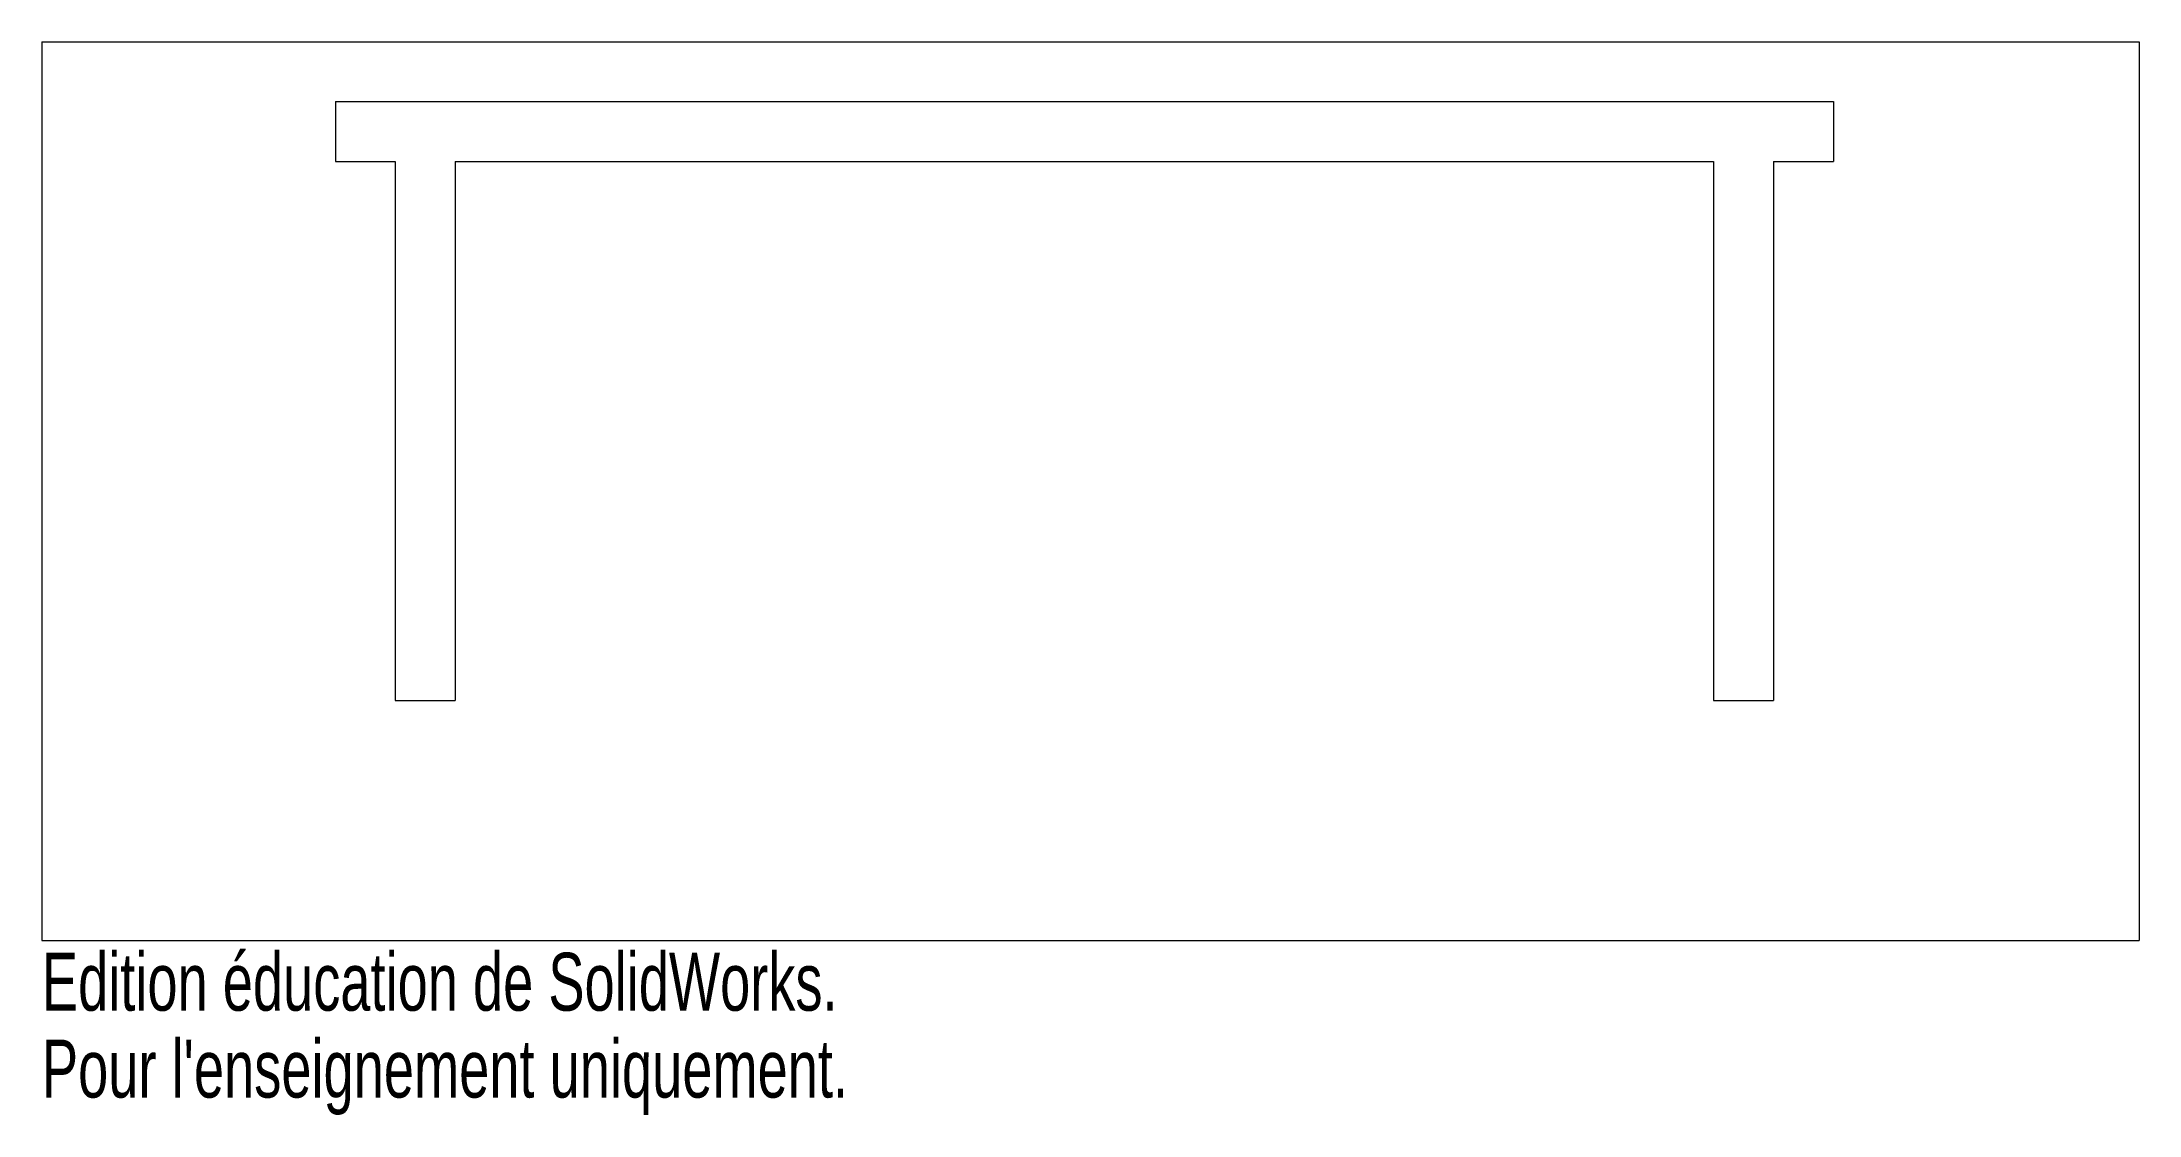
# Model space of a CAD drawing. Header units: millimetres. Extents: x -78 to 97, y -74 to 16.
import ezdxf

# ---------------------------------------------------------------- set-up
doc = ezdxf.new("R2010")
doc.units = ezdxf.units.MM
doc.styles.add('SLDTEXTSTYLE0', font='TXT', dxfattribs={"width": 0.7})

msp = doc.modelspace()

# ---------------------------------------------------------------- linework, layer by layer
at = {"color": 7, "linetype": 'Continuous', "lineweight": 15}
for p, q in [((-77.87, 15.81), (97.13, 15.81)), ((-77.87, 15.81), (-77.87, -59.19)), ((97.13, 15.81), (97.13, -59.19)), ((-53.38, 10.83), (-53.38, 5.83)), ((-53.38, 10.83), (71.62, 10.83)), ((71.62, 10.83), (71.62, 5.83)), ((-53.38, 5.83), (-48.38, 5.83)), ((-48.38, 5.83), (-48.38, -39.17)), ((-43.38, 5.83), (61.62, 5.83)), ((-43.38, 5.83), (-43.38, -39.17)), ((61.62, 5.83), (61.62, -39.17)), ((66.62, 5.83), (71.62, 5.83)), ((66.62, 5.83), (66.62, -39.17)), ((-48.38, -39.17), (-43.38, -39.17)), ((61.62, -39.17), (66.62, -39.17)), ((-77.87, -59.19), (97.13, -59.19))]:
    msp.add_line(p, q, dxfattribs=at)

# ---------------------------------------------------------------- texts
at = {"color": 7, "linetype": 'Continuous', "char_height": 4.8336, "attachment_point": 1, "style": 'SLDTEXTSTYLE0'}
for s, insert in [('Edition éducation de SolidWorks.', (-77.87, -60.21)), ("Pour l'enseignement uniquement.", (-77.87, -67.46))]:
    msp.add_mtext(s, dxfattribs=dict(at, insert=insert))

doc.saveas('drawing.dxf')
